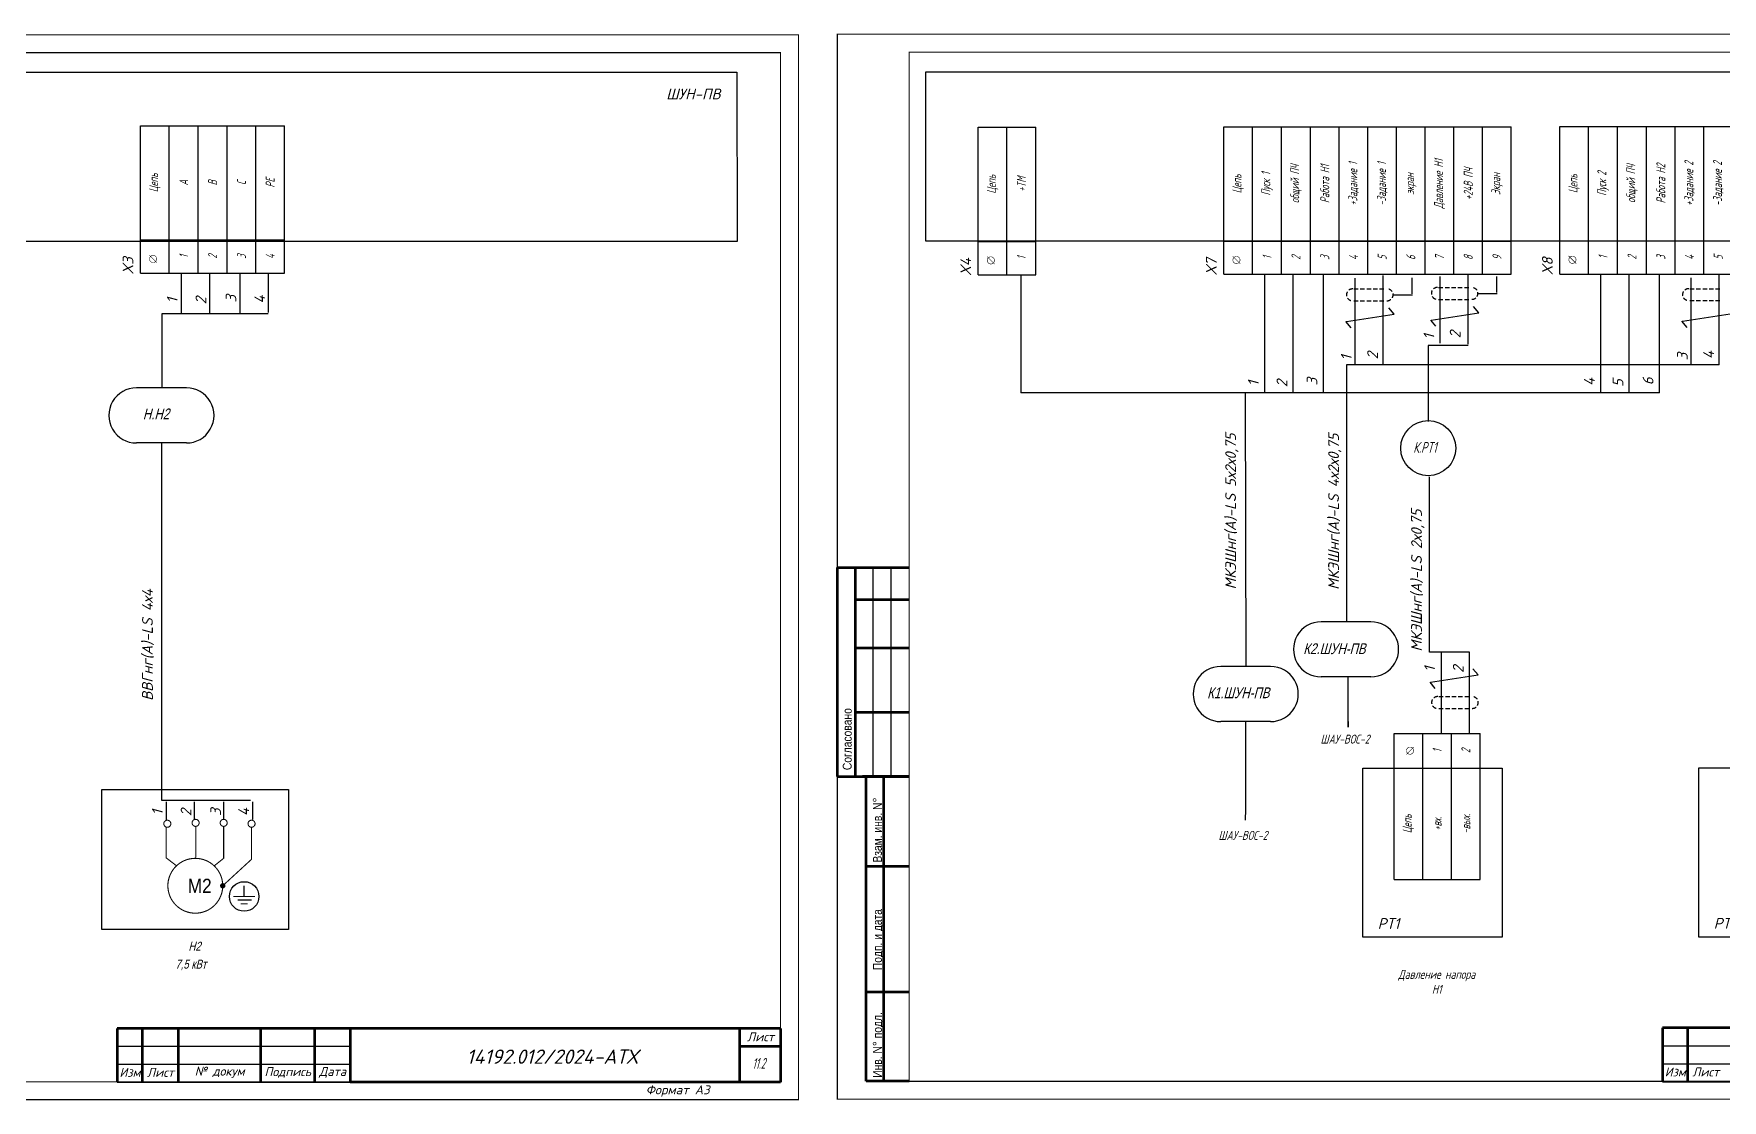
# Model space of a CAD drawing. Header units: millimetres. Extents: x 1510 to 10524, y 7125 to 13164.
# Drawn here: x 3869.3 to 4340, y 7125.3 to 7422.7 of the extents above; entities that cross this region are included whole.
import ezdxf
from ezdxf.enums import TextEntityAlignment as Align

# ---------------------------------------------------------------- set-up
doc = ezdxf.new("R2010")
doc.units = ezdxf.units.MM
doc.header["$LTSCALE"] = 4
doc.set_wipeout_variables(frame=1)
doc.linetypes.add('DASHED', pattern=[0.75, 0.5, -0.25])
doc.linetypes.add('SolidLine', pattern=[0])
for name, color, linetype, lineweight in [('25', 6, 'Continuous', 25), ('60', 7, 'Continuous', 60), ('RAMKA', 7, 'Continuous', 25), ('SHTAMP', 7, 'SolidLine', 25), ('Основеая', 5, 'Continuous', 60)]:
    doc.layers.add(name, color=color, linetype=linetype, lineweight=lineweight)
for name, color, linetype in [('G', 5, 'Continuous'), ('SYMS', 7, 'Continuous'), ('Вспомогательная', 1, 'Continuous'), ('Текст', 2, 'Continuous')]:
    doc.layers.add(name, color=color, linetype=linetype)
doc.styles.add('COTES', font='cs_gost2304.shx', dxfattribs={"width": 0.75, "oblique": 15})
doc.styles.add('GOST 2.304', font='ARIALN.TTF', dxfattribs={"height": 3.5})
doc.styles.add('ISOCPEUR', font='isocpeui.ttf')
doc.styles.add('SC', font='wromrusc.shx', dxfattribs={"width": 0.8, "height": 2.5})
doc.styles.add('Simplex00.10.00', font='simplex.shx')
doc.styles.add('Simplex25.085.15', font='', dxfattribs={"width": 0.85, "oblique": 15, "height": 2.5})
doc.styles.add('ГОСТ', font='isocpeur.ttf', dxfattribs={"oblique": 15})
doc.styles.get('Simplex25.085.15').set_extended_font_data('GOST type A')

# ---------------------------------------------------------------- blocks, each defined once
blk = doc.blocks.new('Формат А3')
at = {"color": 0, "linetype": 'Continuous', "const_width": 0.3}
for points in [[(-420, 297), (0, 297), (0, 0), (-420, 0)], [(-400, 5), (-400, 292), (-5, 292), (-5, 5)]]:
    blk.add_lwpolyline(points, close=True, dxfattribs=at)
at = {"color": 0, "linetype": 'Continuous', "style": 'Simplex00.10.00', "oblique": 15}
blk.add_text('Формат А3', height=2.5, dxfattribs=at).set_placement((-33.67, 2.75), align=Align.MIDDLE_CENTER)
blk = doc.blocks.new('*T424')
at = {"color": 0, "linetype": 'ByBlock', "lineweight": -2, "transparency": 16777216}
for p, q in [((0, 0), (0, 41.14)), ((0, 41.14), (40.16, 41.14)), ((8, 0), (8, 41.14)), ((16.08, 0), (16.08, 41.14)), ((24.16, 0), (24.16, 41.14)), ((32.16, 0), (32.16, 41.14)), ((40.16, 0), (40.16, 41.14)), ((0, 9.29), (40.16, 9.29))]:
    blk.add_line(p, q, dxfattribs=at)
at = {"color": 0, "lineweight": -2, "transparency": 16777216}
blk.add_line((0, 0), (40.16, 0), dxfattribs=at)
at = {"color": 0, "linetype": 'Continuous', "lineweight": -2, "transparency": 16777216, "char_height": 2.5, "attachment_point": 5, "rotation": 90, "style": 'Simplex25.085.15'}
for s, insert, width in [('Цепь', (4, 25.21), 28.8496), ('A', (12.04, 25.21), 28.8496), ('B', (20.12, 25.21), 28.8496), ('С', (28.16, 25.21), 28.8496), ('PE', (36.16, 25.21), 28.8496), ('1', (12.04, 4.64), 6.286), ('2', (20.12, 4.64), 6.286), ('3', (28.16, 4.64), 6.286), ('4', (36.16, 4.64), 6.286)]:
    blk.add_mtext(s, dxfattribs=dict(at, insert=insert, width=width))
blk = doc.blocks.new('Клеммное соединение')
at = {"linetype": 'Continuous'}
blk.add_wipeout([(0, -1), (-0.44, -0.9), (-0.6, -0.8), (-0.71, -0.7), (-0.8, -0.6), (-0.87, -0.5), (-0.92, -0.4), (-0.95, -0.3), (-0.98, -0.2), (-0.99, -0.1), (-0.99, 0), (-0.99, 0.1), (-0.98, 0.2), (-0.95, 0.3), (-0.92, 0.4), (-0.87, 0.5), (-0.8, 0.6), (-0.71, 0.7), (-0.6, 0.8), (-0.44, 0.9), (0, 1), (0.44, 0.9), (0.6, 0.8), (0.71, 0.7), (0.8, 0.6), (0.87, 0.5), (0.92, 0.4), (0.95, 0.3), (0.98, 0.2), (0.99, 0.1), (1, 0), (0.99, -0.1), (0.98, -0.2), (0.95, -0.3), (0.92, -0.4), (0.87, -0.5), (0.8, -0.6), (0.71, -0.7), (0.6, -0.8), (0.44, -0.9)], dxfattribs=at)
at = {"color": 0, "linetype": 'Continuous', "lineweight": -2, "const_width": 0.15}
blk.add_lwpolyline([(-1.06, -1.06), (1.06, 1.06)], dxfattribs=at)
blk.add_lwpolyline([(-1, 0, 1), (1, 0, 1)], format="xyb", close=True, dxfattribs=at)
blk = doc.blocks.new('A$C7B7E4D35')
at = {"linetype": 'Continuous', "ltscale": 0.6}
for points in [[(21.61, 15.36), (7.71, 15.36)], [(21.61, 0), (7.71, 0)]]:
    blk.add_lwpolyline(points, dxfattribs=at)
for centre, start, end in [((7.68, 7.68), 89.758, 270.242), ((21.64, 7.68), 269.758, 90.242)]:
    blk.add_arc(centre, 7.68, start, end, dxfattribs=at)
blk = doc.blocks.new('*T425')
at = {"color": 0, "linetype": 'ByBlock', "lineweight": -2, "transparency": 16777216}
for p, q in [((0, 0), (0, 41.14)), ((0, 41.14), (80.16, 41.14)), ((8, 0), (8, 41.14)), ((16.08, 0), (16.08, 41.14)), ((24.16, 0), (24.16, 41.14)), ((32.16, 0), (32.16, 41.14)), ((40.16, 0), (40.16, 41.14)), ((48.16, 0), (48.16, 41.14)), ((56.16, 0), (56.16, 41.14)), ((64.16, 0), (64.16, 41.14)), ((72.16, 0), (72.16, 41.14)), ((80.16, 0), (80.16, 41.14)), ((0, 9.29), (80.16, 9.29))]:
    blk.add_line(p, q, dxfattribs=at)
at = {"color": 0, "lineweight": -2, "transparency": 16777216}
blk.add_line((0, 0), (80.16, 0), dxfattribs=at)
at = {"color": 0, "linetype": 'Continuous', "lineweight": -2, "transparency": 16777216, "char_height": 2.5, "attachment_point": 5, "rotation": 90, "style": 'Simplex25.085.15'}
for s, insert, width in [('Пуск 1', (12.04, 25.21), 28.8496), ('общий ПЧ', (20.12, 25.21), 28.8496), ('Работа Н1', (28.16, 25.21), 28.8496), ('+Задание 1', (36.16, 25.21), 28.8496), ('-Задание 1', (44.16, 25.21), 28.8496), ('экран', (52.16, 25.21), 28.8496), ('Давление Н1', (60.16, 25.21), 28.8496), ('+24В ПЧ', (68.16, 25.21), 28.8496), ('Экран', (76.16, 25.21), 28.8496), ('Цепь', (4, 25.21), 28.8496), ('1', (12.04, 4.64), 6.286), ('2', (20.12, 4.64), 6.286), ('3', (28.16, 4.64), 6.286), ('4', (36.16, 4.64), 6.286), ('5', (44.16, 4.64), 6.286), ('6', (52.16, 4.64), 6.286), ('7', (60.16, 4.64), 6.286), ('8', (68.16, 4.64), 6.286), ('9', (76.16, 4.64), 6.286)]:
    blk.add_mtext(s, dxfattribs=dict(at, insert=insert, width=width))
blk = doc.blocks.new('*T426')
at = {"color": 0, "linetype": 'ByBlock', "lineweight": -2, "transparency": 16777216}
for p, q in [((0, 0), (0, 40.67)), ((0, 40.67), (24, 40.67)), ((8, 0), (8, 40.67)), ((16, 0), (16, 40.67)), ((24, 0), (24, 40.67)), ((0, 31), (24, 31)), ((8, 0), (24, 0))]:
    blk.add_line(p, q, dxfattribs=at)
at = {"color": 0, "lineweight": -2, "transparency": 16777216}
blk.add_line((0, 0), (8, 0), dxfattribs=at)
at = {"color": 0, "linetype": 'Continuous', "lineweight": -2, "transparency": 16777216, "char_height": 2.5, "attachment_point": 5, "rotation": 90, "style": 'Simplex25.085.15'}
for s, insert, width in [('1', (12, 35.83), 6.6745), ('2', (20, 35.83), 6.6745), ('Цепь', (4, 15.5), 27.9958), ('+вх.', (12, 15.5), 27.9958), ('-вых.', (20, 15.5), 27.9958)]:
    blk.add_mtext(s, dxfattribs=dict(at, insert=insert, width=width))
blk = doc.blocks.new('*T427')
at = {"color": 0, "linetype": 'ByBlock', "lineweight": -2, "transparency": 16777216}
for p, q in [((0, 0), (0, 41.14)), ((0, 41.14), (80.16, 41.14)), ((8, 0), (8, 41.14)), ((16.08, 0), (16.08, 41.14)), ((24.16, 0), (24.16, 41.14)), ((32.16, 0), (32.16, 41.14)), ((40.16, 0), (40.16, 41.14)), ((48.16, 0), (48.16, 41.14)), ((56.16, 0), (56.16, 41.14)), ((64.16, 0), (64.16, 41.14)), ((72.16, 0), (72.16, 41.14)), ((80.16, 0), (80.16, 41.14)), ((0, 9.29), (80.16, 9.29))]:
    blk.add_line(p, q, dxfattribs=at)
at = {"color": 0, "lineweight": -2, "transparency": 16777216}
blk.add_line((0, 0), (80.16, 0), dxfattribs=at)
at = {"color": 0, "linetype": 'Continuous', "lineweight": -2, "transparency": 16777216, "char_height": 2.5, "attachment_point": 5, "rotation": 90, "style": 'Simplex25.085.15'}
for s, insert, width in [('Пуск 2', (12.04, 25.21), 28.8496), ('общий ПЧ', (20.12, 25.21), 28.8496), ('Работа Н2', (28.16, 25.21), 28.8496), ('+Задание 2', (36.16, 25.21), 28.8496), ('-Задание 2', (44.16, 25.21), 28.8496), ('экран', (52.16, 25.21), 28.8496), ('Давление Н2', (60.16, 25.21), 28.8496), ('+24В ПЧ', (68.16, 25.21), 28.8496), ('Экран', (76.16, 25.21), 28.8496), ('Цепь', (4, 25.21), 28.8496), ('1', (12.04, 4.64), 6.286), ('2', (20.12, 4.64), 6.286), ('3', (28.16, 4.64), 6.286), ('4', (36.16, 4.64), 6.286), ('5', (44.16, 4.64), 6.286), ('6', (52.16, 4.64), 6.286), ('7', (60.16, 4.64), 6.286), ('8', (68.16, 4.64), 6.286), ('9', (76.16, 4.64), 6.286)]:
    blk.add_mtext(s, dxfattribs=dict(at, insert=insert, width=width))
blk = doc.blocks.new('*T430')
at = {"color": 0, "linetype": 'ByBlock', "lineweight": -2, "transparency": 16777216}
for p, q in [((0, 0), (0, 41.14)), ((0, 41.14), (16.08, 41.14)), ((8, 0), (8, 41.14)), ((16.08, 0), (16.08, 41.14)), ((0, 9.29), (16.08, 9.29))]:
    blk.add_line(p, q, dxfattribs=at)
at = {"color": 0, "lineweight": -2, "transparency": 16777216}
blk.add_line((0, 0), (16.08, 0), dxfattribs=at)
at = {"color": 0, "linetype": 'Continuous', "lineweight": -2, "transparency": 16777216, "char_height": 2.5, "attachment_point": 5, "rotation": 90, "style": 'Simplex25.085.15'}
for s, insert, width in [('Цепь', (4, 25.21), 28.8496), ('+TM', (12.04, 25.21), 28.8496), ('1', (12.04, 4.64), 6.286)]:
    blk.add_mtext(s, dxfattribs=dict(at, insert=insert, width=width))

msp = doc.modelspace()

# ---------------------------------------------------------------- linework, layer by layer
at = {"linetype": 'DASHED', "ltscale": 0.6}
for p, q in [((4237.29, 7351.57), (4245.99, 7351.57)), ((4260.94, 7351.97), (4269.64, 7351.97)), ((4260.94, 7348.66), (4269.76, 7348.66)), ((4330.98, 7351.64), (4339.68, 7351.64)), ((4237.29, 7348.26), (4246.12, 7348.26)), ((4330.98, 7348.33), (4339.8, 7348.33)), ((4261.02, 7237.88), (4269.72, 7237.88)), ((4261.02, 7234.58), (4269.85, 7234.58))]:
    msp.add_line(p, q, dxfattribs=at)
at = {"color": 0, "ltscale": 0.2}
for p, q in [((4248.07, 7349.95), (4253.63, 7349.95)), ((4271.72, 7350.35), (4277.28, 7350.35))]:
    msp.add_line(p, q, dxfattribs=at)
at = {"ltscale": 0.6}
for p, q in [((4235.23, 7342.5), (4248.54, 7344.55)), ((4248.51, 7344.54), (4247.05, 7346.27)), ((4258.87, 7342.9), (4272.19, 7344.96)), ((4272.16, 7344.94), (4270.7, 7346.67)), ((4328.91, 7342.57), (4342.23, 7344.63)), ((4236.55, 7340.78), (4235.09, 7342.5)), ((4260.2, 7341.18), (4258.74, 7342.9)), ((4330.24, 7340.85), (4328.78, 7342.57)), ((4271.98, 7243.95), (4270.52, 7245.68)), ((4260.02, 7240.18), (4258.56, 7241.91)), ((4258.69, 7241.91), (4272.01, 7243.96))]:
    msp.add_line(p, q, dxfattribs=at)
for points in [[(4239.8, 7217.92), (4278.62, 7217.92), (4278.62, 7170.76), (4239.8, 7170.76)], [(4333.49, 7217.99), (4372.31, 7217.99), (4372.31, 7170.83), (4333.49, 7170.83)]]:
    msp.add_lwpolyline(points, close=True, dxfattribs=at)
at = {"ltscale": 1.2}
msp.add_lwpolyline([(3888.26, 7212.03), (3940.3, 7212.03), (3940.3, 7172.98), (3888.26, 7172.98)], close=True, dxfattribs=at)
at = {"color": 0, "linetype": 'DASHED', "const_width": 0.298}
for points in [[(3906.49, 7201.45, 1), (3906.49, 7203.41, 1)], [(3914.38, 7201.7, 1), (3914.38, 7203.66, 1)], [(3922.2, 7201.7, 1), (3922.2, 7203.66, 1)], [(3929.97, 7201.46, 1), (3929.97, 7203.42, 1)]]:
    msp.add_lwpolyline(points, format="xyb", close=True, dxfattribs=at)
msp.add_lwpolyline([(3906.16, 7201.36), (3906.16, 7201.6)], dxfattribs=at)
at = {"linetype": 'Continuous', "const_width": 0.298}
for points in [[(3906.16, 7201.5), (3906.16, 7192.85)], [(3914.41, 7201.79), (3914.41, 7193)], [(3924.93, 7182.16), (3930.89, 7182.16)], [(3926.06, 7181.16), (3930.04, 7181.16)], [(3926.92, 7180.11), (3928.9, 7180.11)]]:
    msp.add_lwpolyline(points, dxfattribs=at)
at = {"color": 0, "linetype": 'Continuous', "const_width": 0.298}
for points in [[(3922.2, 7201.7), (3922.2, 7192.65), (3922.2, 7192.65)], [(3929.97, 7201.46), (3929.97, 7192.47), (3929.97, 7192.47)]]:
    msp.add_lwpolyline(points, dxfattribs=at)
at = {"linetype": 'ByBlock', "const_width": 0.3}
for points in [[(3906.13, 7192.96), (3909.05, 7190.71)], [(3922.33, 7192.91), (3919.56, 7190.69)], [(3930, 7192.55), (3921.94, 7185.14)]]:
    msp.add_lwpolyline(points, dxfattribs=at)
msp.add_lwpolyline([(3906.64, 7185.14, 1), (3921.94, 7185.14, 1)], format="xyb", close=True, dxfattribs=at)
at = {"linetype": 'Continuous', "const_width": 0.746}
msp.add_lwpolyline([(3921.57, 7185.14, 1), (3922.31, 7185.14, 1)], format="xyb", close=True, dxfattribs=at)
at = {"ltscale": 1.2}
msp.add_lwpolyline([(3927.91, 7182.16), (3927.91, 7185.13)], dxfattribs=at)
msp.add_circle((3927.91, 7182.16), 4.12, dxfattribs=at)
at = {"linetype": 'DASHED', "ltscale": 0.6}
for centre, start, end in [((4236.9, 7349.94), 87.3959, 270), ((4246.61, 7349.93), 267.3959, 90), ((4260.55, 7350.34), 87.3959, 270), ((4270.25, 7350.33), 267.3959, 90), ((4330.59, 7350.01), 87.3959, 270), ((4260.63, 7236.25), 87.3959, 270), ((4270.34, 7236.25), 267.3959, 90)]:
    msp.add_arc(centre, 1.64, start, end, dxfattribs=at)
at = {"layer": '25', "color": 7}
for p, q in [((4103.29, 7215.6), (4103.29, 7273.92)), ((4108.29, 7215.6), (4108.29, 7273.92))]:
    msp.add_line(p, q, dxfattribs=at)
at = {"layer": '60', "color": 7, "ltscale": 100}
for p, q in [((4093.29, 7273.92), (4113.29, 7273.92)), ((4093.29, 7273.92), (4093.29, 7215.6)), ((4098.29, 7273.92), (4098.29, 7215.6)), ((4098.29, 7264.95), (4113.29, 7264.95)), ((4098.29, 7251.49), (4113.29, 7251.49)), ((4098.29, 7233.54), (4113.29, 7233.54)), ((4093.29, 7215.6), (4113.29, 7215.6)), ((4113.29, 7215.6), (4100.29, 7215.6))]:
    msp.add_line(p, q, dxfattribs=at)
at = {"layer": '60', "color": 7, "lineweight": 60}
for p, q in [((4101.29, 7130.6), (4101.29, 7215.6)), ((4101.29, 7215.6), (4113.29, 7215.6)), ((4106.29, 7130.6), (4106.29, 7215.6)), ((4101.29, 7190.6), (4113.29, 7190.6)), ((4101.29, 7155.6), (4113.29, 7155.6)), ((4113.29, 7130.6), (4101.29, 7130.6))]:
    msp.add_line(p, q, dxfattribs=at)
at = {"layer": 'G', "color": 0}
for points in [[(4144.41, 7355.56), (4144.41, 7322.58)], [(4207.02, 7322.58), (4144.41, 7322.58)]]:
    msp.add_lwpolyline(points, dxfattribs=at)
at = {"layer": 'SYMS', "linetype": 'Continuous', "ltscale": 0.2}
for p, q in [((3910.35, 7355.77), (3910.35, 7344.62)), ((3918.21, 7355.77), (3918.21, 7344.78)), ((3926.73, 7355.99), (3926.73, 7344.83)), ((3934.58, 7355.99), (3934.58, 7345)), ((4212.4, 7355.48), (4212.4, 7322.58)), ((4220.26, 7355.48), (4220.26, 7322.58)), ((4228.77, 7355.69), (4228.77, 7322.58)), ((4306.09, 7355.55), (4306.09, 7322.58)), ((4313.94, 7355.55), (4313.94, 7322.58)), ((4322.46, 7355.76), (4322.46, 7322.58)), ((4261.68, 7250.28), (4261.68, 7227.6)), ((4269.42, 7250.37), (4269.42, 7227.68)), ((3906.15, 7208.57), (3906.15, 7203.55)), ((3914, 7208.57), (3914, 7203.72)), ((3922.19, 7208.57), (3922.19, 7203.64)), ((3930.22, 7208.57), (3930.22, 7203.64))]:
    msp.add_line(p, q, dxfattribs=at)
at = {"layer": 'SYMS', "color": 0, "linetype": 'Continuous', "ltscale": 0.2}
for p, q in [((4237.6, 7354.62), (4237.6, 7330.38)), ((4245.39, 7355.34), (4245.39, 7330.38)), ((4253.44, 7354.64), (4253.44, 7350.23)), ((4261.25, 7355.02), (4261.25, 7336.46)), ((4269.04, 7355.74), (4269.04, 7336.17)), ((4277.09, 7355.04), (4277.09, 7350.63)), ((4331.29, 7354.69), (4331.29, 7330.38)), ((4339.08, 7355.41), (4339.08, 7330.38))]:
    msp.add_line(p, q, dxfattribs=at)
at = {"layer": 'SYMS', "linetype": 'Continuous', "ltscale": 0.2}
for points in [[(3687.12, 7364.81), (3687.12, 7411.99), (4065.28, 7411.99), (4065.34, 7364.81)], [(4117.96, 7364.93), (4117.96, 7412.1), (4496.12, 7412.1), (4496.17, 7364.93)]]:
    msp.add_lwpolyline(points, close=True, dxfattribs=at)
at = {"layer": 'SYMS', "linetype": 'Continuous', "lineweight": 30, "ltscale": 0.2}
for points in [[(3934.59, 7344.66), (3904.98, 7344.66), (3904.98, 7324.13)], [(4269.13, 7335.83), (4258.05, 7335.83), (4258.05, 7314.59)], [(4339.12, 7330.38), (4235.25, 7330.38), (4235.25, 7258.76)], [(4322.55, 7322.58), (4207.02, 7322.58), (4207.15, 7246.29)], [(3929.72, 7208.94), (3904.95, 7208.94), (3904.95, 7308.56)], [(4269.49, 7250.29), (4258.36, 7250.29), (4258.36, 7299.21)], [(4235.7, 7230.93), (4235.73, 7229.4), (4235.73, 7243.4)], [(4207.12, 7203.43), (4207.15, 7206.47), (4207.15, 7230.93)]]:
    msp.add_lwpolyline(points, dxfattribs=at)
at = {"layer": 'SYMS', "color": 7, "linetype": 'Continuous', "ltscale": 0.2}
msp.add_circle((4258.05, 7307.18), 7.68, dxfattribs=at)
at = {"layer": 'Вспомогательная', "color": 7}
for p, q in [((3892.48, 7140.36), (3957.48, 7140.36)), ((4323.32, 7140.48), (4388.32, 7140.48)), ((3892.48, 7135.36), (3957.48, 7135.36)), ((4323.32, 7135.48), (4388.32, 7135.48)), ((3892.48, 7130.36), (3957.48, 7130.36)), ((4323.32, 7130.48), (4388.32, 7130.48))]:
    msp.add_line(p, q, dxfattribs=at)
at = {"layer": 'Основеая', "color": 7}
for p, q in [((3892.48, 7145.36), (3892.48, 7130.36)), ((4077.48, 7145.36), (3892.48, 7145.36)), ((3899.48, 7145.36), (3899.48, 7130.36)), ((3909.48, 7145.36), (3909.48, 7130.36)), ((3932.48, 7145.36), (3932.48, 7130.36)), ((3947.48, 7145.36), (3947.48, 7130.36)), ((3957.48, 7145.36), (3957.48, 7130.36)), ((4066.05, 7145.36), (4066.05, 7130.36)), ((4077.48, 7145.36), (4077.48, 7130.36)), ((4323.32, 7145.48), (4323.32, 7130.48)), ((4508.32, 7145.48), (4323.32, 7145.48)), ((4330.32, 7145.48), (4330.32, 7130.48)), ((4066.05, 7140.36), (4077.48, 7140.36)), ((4077.48, 7130.36), (3957.48, 7130.36))]:
    msp.add_line(p, q, dxfattribs=at)

# ---------------------------------------------------------------- block references
for name, p in [('Формат А3', (4082.46, 7125.48)), ('*T424', (3899, 7355.96)), ('*T430', (4132.57, 7355.56)), ('*T425', (4201.04, 7355.66)), ('*T427', (4294.73, 7355.73)), ('*T426', (4248.51, 7186.92))]:
    msp.add_blockref(name, p)
at = {"linetype": 'Continuous', "ltscale": 0.6}
for p in [(3890.19, 7308.62), (4220.47, 7243.4), (4192.49, 7230.93)]:
    msp.add_blockref('A$C7B7E4D35', p, dxfattribs=at)

# ---------------------------------------------------------------- texts
at = {"color": 7, "style": 'SC', "oblique": 15, "width": 0.8}
for s, height, p in [('Н.Н2', 3, (3899.68, 7315.23)), ('К2.ШУН-ПВ', 3, (4223.2, 7249.75)), ('К1.ШУН-ПВ', 3, (4196.41, 7237.45)), ('Н2', 2.5, (3912.38, 7167.02)), ('7,5 кВт', 2.5, (3908.72, 7162.02))]:
    msp.add_text(s, height=height, dxfattribs=at).set_placement(p)
at = {"style": 'Simplex25.085.15', "oblique": 15, "width": 0.85}
msp.add_text('К.PT1', height=3, dxfattribs=at).set_placement((4253.86, 7305.89))
at = {"linetype": 'Continuous', "style": 'SC', "width": 0.9}
msp.add_text('M2', height=3.98, dxfattribs=at).set_placement((3912.19, 7183.11))
at = {"layer": 'RAMKA', "ltscale": 1.2, "insert": (4071.39, 7135.6), "char_height": 3, "width": 15, "attachment_point": 5, "style": 'COTES'}
msp.add_mtext('11.2', dxfattribs=at)
at = {"layer": 'SHTAMP', "color": 0, "style": 'ISOCPEUR'}
msp.add_text('14192.012/2024-АТХ', height=4, dxfattribs=at).set_placement((4013.76, 7135.48), align=Align.CENTER)
at = {"layer": 'SYMS', "linetype": 'Continuous', "ltscale": 0.2, "style": 'ГОСТ', "oblique": 15}
for s, p in [('ШУН-ПВ', (4045.57, 7404.44)), ('РТ1', (4243.94, 7173.11)), ('РТ2', (4337.63, 7173.18))]:
    msp.add_text(s, height=3, dxfattribs=at).set_placement(p)
for s, p in [('X3', (3897.03, 7355.62)), ('X4', (4130.61, 7355.22)), ('X7', (4199.08, 7355.32)), ('X8', (4292.77, 7355.39)), ('1', (3909.35, 7347.6)), ('2', (3917.35, 7347.31)), ('3', (3925.73, 7347.81)), ('4', (3933.73, 7347.53)), ('1', (4259.72, 7337.47)), ('2', (4267.04, 7337.84)), ('2', (4244.02, 7331.96)), ('4', (4337.71, 7332.03)), ('1', (4236.7, 7331.59)), ('3', (4330.39, 7331.66)), ('1', (4210.77, 7324.46)), ('2', (4218.76, 7324.17)), ('3', (4227.14, 7324.67)), ('4', (4304.45, 7324.53)), ('5', (4312.45, 7324.25)), ('6', (4320.83, 7324.74)), ('МКЭШнг(А)-LS 5х2х0,75', (4204.44, 7267.79)), ('МКЭШнг(А)-LS 4х2х0,75', (4233.15, 7267.66)), ('МКЭШнг(А)-LS 2х0,75', (4256.27, 7250.45)), ('ВВГнг(А)-LS 4х4', (3902.45, 7236.72)), ('1', (4259.91, 7244.79)), ('2', (4267.9, 7244.51)), ('1', (3905.21, 7204.81)), ('2', (3913.21, 7204.53)), ('3', (3921.46, 7204.63)), ('4', (3929.28, 7204.59))]:
    msp.add_text(s, height=3, rotation=90, dxfattribs=at).set_placement(p)
at = {"layer": 'SYMS', "linetype": 'Continuous', "char_height": 2.5, "width": 33.5355, "attachment_point": 2}
for s, insert in [('{\\Fsimplex|c204;\\Q15;\\W0.75;\\C0;ШАУ-ВОС-2}', (4234.83, 7227.29)), ('{\\Fsimplex|c204;\\Q15;\\W0.75;\\C0;ШАУ-ВОС-2}', (4206.38, 7200.44)), ('{\\Fsimplex|c204;\\Q15;\\W0.75;\\C0;Давление напора\\PН1}', (4260.41, 7161.68))]:
    msp.add_mtext(s, dxfattribs=dict(at, insert=insert))
at = {"layer": 'Текст', "color": 7, "style": 'GOST 2.304'}
for s, p in [('Согласовано', (4097.29, 7217.39)), ('Взам. инв. N%%d', (4105.72, 7191.6)), ('Подп. и дата', (4105.72, 7161.6)), ('Инв. N%%d подл.', (4105.72, 7131.6))]:
    msp.add_text(s, height=2.5, rotation=90, dxfattribs=at).set_placement(p)
at = {"layer": 'Текст', "color": 7, "char_height": 2.5, "style": 'ГОСТ'}
for s, insert, width, attachment_point in [('{\\fISOCPEUR|b0|i0|c204|p34;Лист}', (4075.66, 7143.02), 11.4585, 6), ('{\\fISOCPEUR|b0|i0|c204|p34;Изм}', (3896.08, 7133.09), 7, 5), ('{\\fISOCPEUR|b0|i0|c204|p34;Лист}', (3904.58, 7133.09), 10, 5), ('{\\fISOCPEUR|b0|i0|c204|p34;№ докум}', (3921.08, 7133.09), 23, 5), ('{\\fISOCPEUR|b0|i0|c204|p34;Подпись}', (3940.08, 7133.09), 15, 5), ('{\\fISOCPEUR|b0|i0|c204|p34;Дата}', (3952.58, 7133.09), 10, 5), ('{\\fISOCPEUR|b0|i0|c204|p34;Изм}', (4326.92, 7133.21), 7, 5), ('{\\fISOCPEUR|b0|i0|c204|p34;Лист}', (4335.42, 7133.21), 10, 5)]:
    msp.add_mtext(s, dxfattribs=dict(at, insert=insert, width=width, attachment_point=attachment_point))

# ---------------------------------------------------------------- next in the draw order: block references
for p, rotation in [((3902.52, 7359.94), 90), ((4204.57, 7359.64), 90), ((4252.97, 7222.81), 180)]:
    msp.add_blockref('Клеммное соединение', p, dxfattribs=dict(rotation=rotation))

# ---------------------------------------------------------------- next in the draw order: block references
msp.add_blockref('Формат А3', (4513.29, 7125.6))

# ---------------------------------------------------------------- next in the draw order: block references
at = {"rotation": 90}
for p in [(4136.09, 7359.54), (4298.25, 7359.71)]:
    msp.add_blockref('Клеммное соединение', p, dxfattribs=at)

doc.saveas('drawing.dxf')
